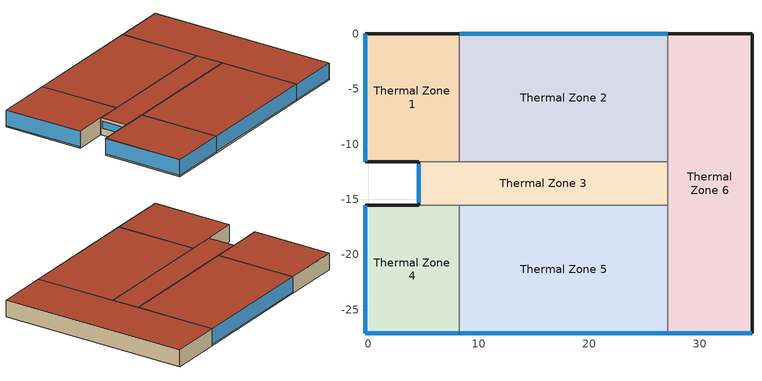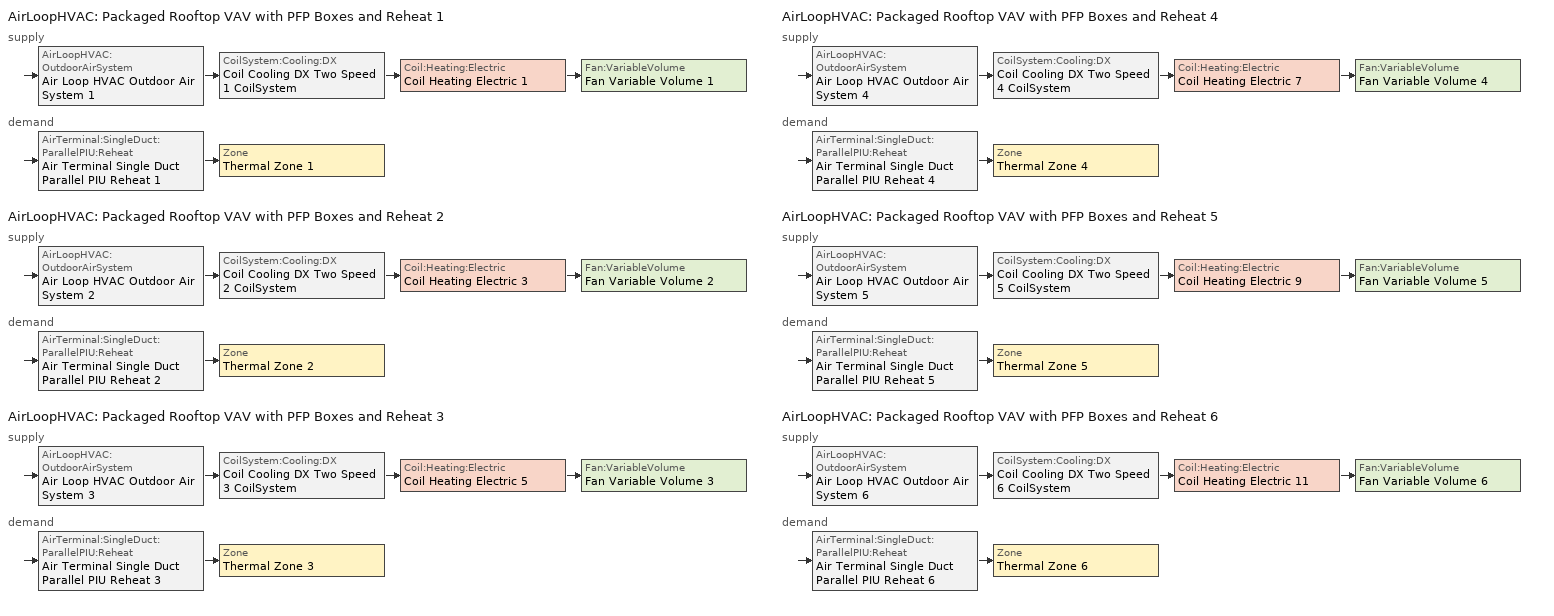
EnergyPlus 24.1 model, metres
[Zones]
Thermal Zone 1
 floor ground (ExtSlabCarpet 4in ClimateZone 1-8): 8.23,0 8.23,-11.58 4.57,-11.58 -0.3,-11.58 -0.3,0 z0
 wall outside (ASHRAE 189.1-2009 ExtWall Mass ClimateZone 3): 8.23,0 -0.3,0 -0.3,-11.58 4.57,-11.58 z0:2.44
 wall to Thermal Zone 2 (AirWall): 8.23,-11.58 8.23,0 z0:2.44
 wall to Thermal Zone 3 (AirWall): 4.57,-11.58 8.23,-11.58 z0:2.44
 window (Interior Window): -0.3,-0.03 -0.3,-11.56 z0.21:2.41
 roof outside (ASHRAE 189.1-2009 ExtRoof IEAD ClimateZone 2-5): -0.3,0 -0.3,-11.58 4.57,-11.58 8.23,-11.58 8.23,0 z2.44
Thermal Zone 2
 floor ground (ExtSlabCarpet 4in ClimateZone 1-8): 27.13,0 27.13,-11.58 8.23,-11.58 8.23,0 z0
 wall outside (ASHRAE 189.1-2009 ExtWall Mass ClimateZone 3): 27.13,0 8.23,0 z0:2.44
 wall to Thermal Zone 6 (AirWall): 27.13,-11.58 27.13,0 z0:2.44
 wall to Thermal Zone 3 (AirWall): 8.23,-11.58 27.13,-11.58 z0:2.44
 window (Interior Window): 27.1,0 8.26,0 z0.21:2.41
 roof outside (ASHRAE 189.1-2009 ExtRoof IEAD ClimateZone 2-5): 8.23,0 8.23,-11.58 27.13,-11.58 27.13,0 z2.44
Thermal Zone 3
 floor ground (ExtSlabCarpet 4in ClimateZone 1-8): 8.23,-15.54 4.57,-15.54 4.57,-11.58 8.23,-11.58 27.13,-11.58 27.13,-15.54 z0
 wall outside (ASHRAE 189.1-2009 ExtWall Mass ClimateZone 3): 4.57,-11.58 4.57,-15.54 z0:2.44
 wall to Thermal Zone 4 (AirWall): 4.57,-15.54 8.23,-15.54 z0:2.44
 wall to Thermal Zone 6 (AirWall): 27.13,-15.54 27.13,-11.58 z0:2.44
 wall to Thermal Zone 5 (AirWall): 8.23,-15.54 27.13,-15.54 z0:2.44
 window (Interior Window): 4.57,-11.83 4.57,-15.29 z1:2
 roof outside (ASHRAE 189.1-2009 ExtRoof IEAD ClimateZone 2-5): 27.13,-15.54 27.13,-11.58 8.23,-11.58 4.57,-11.58 4.57,-15.54 8.23,-15.54 z2.44
Thermal Zone 4
 floor ground (ExtSlabCarpet 4in ClimateZone 1-8): -0.3,-27.13 -0.3,-15.54 4.57,-15.54 8.23,-15.54 8.23,-27.13 z0
 wall outside (ASHRAE 189.1-2009 ExtWall Mass ClimateZone 3): 4.57,-15.54 -0.3,-15.54 -0.3,-27.13 8.23,-27.13 z0:2.44
 wall to Thermal Zone 5 (AirWall): 8.23,-27.13 8.23,-15.54 z0:2.44
 window (Interior Window): -0.3,-15.57 -0.3,-27.1 / -0.28,-27.13 8.2,-27.13 z0.21:2.41
 roof outside (ASHRAE 189.1-2009 ExtRoof IEAD ClimateZone 2-5): 8.23,-27.13 8.23,-15.54 4.57,-15.54 -0.3,-15.54 -0.3,-27.13 z2.44
Thermal Zone 5
 floor ground (ExtSlabCarpet 4in ClimateZone 1-8): 8.23,-27.13 8.23,-15.54 27.13,-15.54 27.13,-27.13 z0
 wall outside (ASHRAE 189.1-2009 ExtWall Mass ClimateZone 3): 8.23,-27.13 27.13,-27.13 z0:2.44
 wall to Thermal Zone 6 (AirWall): 27.13,-27.13 27.13,-15.54 z0:2.44
 window (Interior Window): 8.26,-27.13 27.1,-27.13 z0.21:2.41
 roof outside (ASHRAE 189.1-2009 ExtRoof IEAD ClimateZone 2-5): 27.13,-27.13 27.13,-15.54 8.23,-15.54 8.23,-27.13 z2.44
Thermal Zone 6
 floor ground (ExtSlabCarpet 4in ClimateZone 1-8): 27.13,-27.13 27.13,-15.54 27.13,-11.58 27.13,0 34.75,0 34.75,-27.13 z0
 wall outside (ASHRAE 189.1-2009 ExtWall Mass ClimateZone 3): 27.13,-27.13 34.75,-27.13 34.75,0 27.13,0 z0:2.44
 window (Interior Window): 27.15,-27.13 34.72,-27.13 z0.2:2.41
 roof outside (ASHRAE 189.1-2009 ExtRoof IEAD ClimateZone 2-5): 34.75,-27.13 34.75,0 27.13,0 27.13,-11.58 27.13,-15.54 27.13,-27.13 z2.44
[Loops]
AirLoopHVAC 'Packaged Rooftop VAV with PFP Boxes and Reheat 1'
 supply: AirLoopHVAC:OutdoorAirSystem 'Air Loop HVAC Outdoor Air System 1' > CoilSystem:Cooling:DX 'Coil Cooling DX Two Speed 1 CoilSystem' > Coil:Heating:Electric 'Coil Heating Electric 1' > Fan:VariableVolume 'Fan Variable Volume 1'
 demand: AirTerminal:SingleDuct:ParallelPIU:Reheat 'Air Terminal Single Duct Parallel PIU Reheat 1' > Zone 'Thermal Zone 1'
AirLoopHVAC 'Packaged Rooftop VAV with PFP Boxes and Reheat 2'
 supply: AirLoopHVAC:OutdoorAirSystem 'Air Loop HVAC Outdoor Air System 2' > CoilSystem:Cooling:DX 'Coil Cooling DX Two Speed 2 CoilSystem' > Coil:Heating:Electric 'Coil Heating Electric 3' > Fan:VariableVolume 'Fan Variable Volume 2'
 demand: AirTerminal:SingleDuct:ParallelPIU:Reheat 'Air Terminal Single Duct Parallel PIU Reheat 2' > Zone 'Thermal Zone 2'
AirLoopHVAC 'Packaged Rooftop VAV with PFP Boxes and Reheat 3'
 supply: AirLoopHVAC:OutdoorAirSystem 'Air Loop HVAC Outdoor Air System 3' > CoilSystem:Cooling:DX 'Coil Cooling DX Two Speed 3 CoilSystem' > Coil:Heating:Electric 'Coil Heating Electric 5' > Fan:VariableVolume 'Fan Variable Volume 3'
 demand: AirTerminal:SingleDuct:ParallelPIU:Reheat 'Air Terminal Single Duct Parallel PIU Reheat 3' > Zone 'Thermal Zone 3'
AirLoopHVAC 'Packaged Rooftop VAV with PFP Boxes and Reheat 4'
 supply: AirLoopHVAC:OutdoorAirSystem 'Air Loop HVAC Outdoor Air System 4' > CoilSystem:Cooling:DX 'Coil Cooling DX Two Speed 4 CoilSystem' > Coil:Heating:Electric 'Coil Heating Electric 7' > Fan:VariableVolume 'Fan Variable Volume 4'
 demand: AirTerminal:SingleDuct:ParallelPIU:Reheat 'Air Terminal Single Duct Parallel PIU Reheat 4' > Zone 'Thermal Zone 4'
AirLoopHVAC 'Packaged Rooftop VAV with PFP Boxes and Reheat 5'
 supply: AirLoopHVAC:OutdoorAirSystem 'Air Loop HVAC Outdoor Air System 5' > CoilSystem:Cooling:DX 'Coil Cooling DX Two Speed 5 CoilSystem' > Coil:Heating:Electric 'Coil Heating Electric 9' > Fan:VariableVolume 'Fan Variable Volume 5'
 demand: AirTerminal:SingleDuct:ParallelPIU:Reheat 'Air Terminal Single Duct Parallel PIU Reheat 5' > Zone 'Thermal Zone 5'
AirLoopHVAC 'Packaged Rooftop VAV with PFP Boxes and Reheat 6'
 supply: AirLoopHVAC:OutdoorAirSystem 'Air Loop HVAC Outdoor Air System 6' > CoilSystem:Cooling:DX 'Coil Cooling DX Two Speed 6 CoilSystem' > Coil:Heating:Electric 'Coil Heating Electric 11' > Fan:VariableVolume 'Fan Variable Volume 6'
 demand: AirTerminal:SingleDuct:ParallelPIU:Reheat 'Air Terminal Single Duct Parallel PIU Reheat 6' > Zone 'Thermal Zone 6'
[Building]
Building 1: North Axis {deg}=71.5; Terrain=City; Loads Convergence Tolerance Value {W}=0.04; Temperature Convergence Tolerance Value {deltaC}=0.4
[Site:Location]
Guangzhou: Latitude {deg}=23.17; Longitude {deg}=113.33; Time Zone {hr}=8; Elevation {m}=41
[SizingPeriod:DesignDay]
Guangzhou Ann Clg .4% Condns DB=>MWB: Month=7; Day of Month=21; Day Type=SummerDesignDay; Maximum Dry-Bulb Temperature {C}=35; Daily Dry-Bulb Temperature Range {deltaC}=6.9; Dry-Bulb Temperature Range Modifier Type=DefaultMultipliers; Humidity Condition Type=Wetbulb; Wetbulb or DewPoint at Maximum Dry-Bulb {C}=26.3; Barometric Pressure {Pa}=100833; Wind Speed {m/s}=2.4; Wind Direction {deg}=160; Rain Indicator=No; Snow Indicator=No; Daylight Saving Time Indicator=No; Solar Model Indicator=ASHRAETau; ASHRAE Clear Sky Optical Depth for Beam Irradiance (taub)=0.839; ASHRAE Clear Sky Optical Depth for Diffuse Irradiance (taud)=1.345; Begin Environment Reset Mode=FullResetAtBeginEnvironment
[Material] Thermal Absorptance=0.9
Name | Roughness | Thickness {m} | Conductivity {W/m-K} | Density {kg/m3} | Specific Heat {J/kg-K} | Solar Absorptance | Visible Absorptance
1/2IN Gypsum | Smooth | 0.0127 | 0.16 | 784.9 | 830 | 0.4 | 0.4
1IN Stucco | Smooth | 0.0253 | 0.6918 | 1858 | 837 | 0.92 | 0.92
8IN Concrete HW | MediumRough | 0.2033 | 1.7296 | 2243 | 837 | 0.65 | 0.65
MAT-CC05 4 HW CONCRETE | Rough | 0.1016 | 1.311 | 2240 | 836.8 | 0.85 | 0.85
Metal Decking | MediumSmooth | 0.0015 | 45.006 | 7680 | 418.4 | 0.6 | 0.6
Roof Insulation [21] | MediumRough | 0.2105 | 0.049 | 265 | 836.8 | 0.7 | 0.7
Roof Membrane | VeryRough | 0.0095 | 0.16 | 1121.29 | 1460 | 0.7 | 0.7
Wall Insulation [36] | MediumRough | 0.0566 | 0.0432 | 91 | 837 | 0.5 | 0.5
[Material:NoMass]
CP02 CARPET PAD: Roughness=Smooth; Thermal Resistance {m2-K/W}=0.1; Thermal Absorptance=0.9; Solar Absorptance=0.8; Visible Absorptance=0.8
[WindowMaterial:Glazing]
Clear 3mm: Optical Data Type=SpectralAverage; Thickness {m}=0.003; Solar Transmittance at Normal Incidence=0.837; Front Side Solar Reflectance at Normal Incidence=0.075; Back Side Solar Reflectance at Normal Incidence=0; Visible Transmittance at Normal Incidence=0.898; Front Side Visible Reflectance at Normal Incidence=0.081; Back Side Visible Reflectance at Normal Incidence=0; Infrared Transmittance at Normal Incidence=0; Front Side Infrared Hemispherical Emissivity=0.84; Back Side Infrared Hemispherical Emissivity=0.84; Conductivity {W/m-K}=0.9; Dirt Correction Factor for Solar and Visible Transmittance=1; Solar Diffusing=No
[Construction]
ASHRAE 189.1-2009 ExtRoof IEAD ClimateZone 2-5: Roof Membrane, Roof Insulation [21], Metal Decking
ASHRAE 189.1-2009 ExtWall Mass ClimateZone 3: 1IN Stucco, 8IN Concrete HW, Wall Insulation [36], 1/2IN Gypsum
ExtSlabCarpet 4in ClimateZone 1-8: MAT-CC05 4 HW CONCRETE, CP02 CARPET PAD
Interior Window: Clear 3mm
[Construction:AirBoundary]
AirWall: None, 0
[Space] Space Type=189.1-2009 - Office - OpenOffice - CZ1-3
Name | Zone
2001 | Thermal Zone 1
2002 | Thermal Zone 2
2003 | Thermal Zone 3
2004 | Thermal Zone 4
2005 | Thermal Zone 5
2006 | Thermal Zone 6
[SpaceList]
189.1-2009 - Office - OpenOffice - CZ1-3: 2002, 2001, 2005, 2003, 2004, 2006
[Zone] Multiplier=1; Part of Total Floor Area=Yes
Thermal Zone 1; Thermal Zone 2; Thermal Zone 3; Thermal Zone 4; Thermal Zone 5; Thermal Zone 6
[People]
189.1-2009 - Office - OpenOffice - CZ1-3 People: Zone or ZoneList or Space or SpaceList=189.1-2009 - Office - OpenOffice - CZ1-3; Number of People Schedule=Office Work Occ; Number of People Calculation Method=People/Area; People per Floor Area {person/m2}=0.056511; Fraction Radiant=0.3; Activity Level Schedule=Office Activity; Enable ASHRAE 55 Comfort Warnings=No
[Lights]
189.1-2009 - Office - OpenOffice - CZ1-3 Lights: Zone or ZoneList or Space or SpaceList=189.1-2009 - Office - OpenOffice - CZ1-3; Schedule=Office Bldg Light; Design Level Calculation Method=Watts/Area; Watts per Floor Area {W/m2}=10.6563
[ElectricEquipment]
189.1-2009 - Office - OpenOffice - CZ1-3 Electric Equipment: Zone or ZoneList or Space or SpaceList=189.1-2009 - Office - OpenOffice - CZ1-3; Schedule=Office Bldg Equip; Design Level Calculation Method=Watts/Area; Watts per Floor Area {W/m2}=7.64238
[ZoneInfiltration:DesignFlowRate]
189.1-2009 - Office - OpenOffice - CZ1-3 Infiltration: Zone or ZoneList or Space or SpaceList=189.1-2009 - Office - OpenOffice - CZ1-3; Schedule=Infiltration Off; Design Flow Rate Calculation Method=Flow/ExteriorArea; Flow Rate per Exterior Surface Area {m3/s-m2}=0.00030226
[DesignSpecification:OutdoorAir]
189.1-2009 - Office - OpenOffice - CZ1-3 Ventilation: Outdoor Air Method=Sum; Outdoor Air Flow per Person {m3/s-person}=0.00943895; Outdoor Air Flow per Zone Floor Area {m3/s-m2}=0; Outdoor Air Flow per Zone {m3/s}=0; Outdoor Air Flow Air Changes per Hour {1/hr}=0
[DesignSpecification:OutdoorAir:SpaceList] Space 1 Design Specification Outdoor Air Object=189.1-2009 - Office - OpenOffice - CZ1-3 Ventilation
Name | Space 1
Thermal Zone 1 DSOA Space List | 2001
Thermal Zone 2 DSOA Space List | 2002
Thermal Zone 3 DSOA Space List | 2003
Thermal Zone 4 DSOA Space List | 2004
Thermal Zone 5 DSOA Space List | 2005
Thermal Zone 6 DSOA Space List | 2006
[Sizing:Zone] Zone Cooling Design Supply Air Temperature Input Method=SupplyAirTemperature; Zone Cooling Design Supply Air Temperature {C}=14; Zone Cooling Design Supply Air Temperature Difference {deltaC}=11.11; Zone Heating Design Supply Air Temperature Input Method=SupplyAirTemperature; Zone Heating Design Supply Air Temperature {C}=40; Zone Heating Design Supply Air Temperature Difference {deltaC}=11.11; Zone Cooling Design Supply Air Humidity Ratio {kgWater/kgDryAir}=0.0085; Zone Heating Design Supply Air Humidity Ratio {kgWater/kgDryAir}=0.008; Cooling Design Air Flow Method=DesignDay; Cooling Design Air Flow Rate {m3/s}=0; Cooling Minimum Air Flow per Zone Floor Area {m3/s-m2}=0.000762; Cooling Minimum Air Flow {m3/s}=0; Cooling Minimum Air Flow Fraction=0; Heating Design Air Flow Method=DesignDay; Heating Design Air Flow Rate {m3/s}=0; Heating Maximum Air Flow per Zone Floor Area {m3/s-m2}=0.002032; Heating Maximum Air Flow {m3/s}=0.141576; Heating Maximum Air Flow Fraction=0.3; Account for Dedicated Outdoor Air System=No; Zone Load Sizing Method=Sensible Load Only No Latent Load; Zone Latent Cooling Design Supply Air Humidity Ratio Input Method=HumidityRatioDifference; Zone Cooling Design Supply Air Humidity Ratio Difference {kgWater/kgDryAir}=0.005; Zone Latent Heating Design Supply Air Humidity Ratio Input Method=HumidityRatioDifference; Zone Humidification Design Supply Air Humidity Ratio Difference {kgWater/kgDryAir}=0.005
Name | Design Specification Outdoor Air Object
Thermal Zone 1 | Thermal Zone 1 DSOA Space List
Thermal Zone 2 | Thermal Zone 2 DSOA Space List
Thermal Zone 3 | Thermal Zone 3 DSOA Space List
Thermal Zone 4 | Thermal Zone 4 DSOA Space List
Thermal Zone 5 | Thermal Zone 5 DSOA Space List
Thermal Zone 6 | Thermal Zone 6 DSOA Space List
[Sizing:System] Type of Load to Size On=Sensible; Design Outdoor Air Flow Rate {m3/s}=Autosize; Central Heating Maximum System Air Flow Ratio=0.3; Preheat Design Temperature {C}=7; Preheat Design Humidity Ratio {kgWater/kgDryAir}=0.008; Precool Design Temperature {C}=12.8; Precool Design Humidity Ratio {kgWater/kgDryAir}=0.008; Central Cooling Design Supply Air Temperature {C}=12.8; Central Heating Design Supply Air Temperature {C}=16.7; Type of Zone Sum to Use=NonCoincident; 100% Outdoor Air in Cooling=Yes; 100% Outdoor Air in Heating=Yes; Central Cooling Design Supply Air Humidity Ratio {kgWater/kgDryAir}=0.0085; Central Heating Design Supply Air Humidity Ratio {kgWater/kgDryAir}=0.008; Cooling Supply Air Flow Rate Method=DesignDay; Cooling Supply Air Flow Rate {m3/s}=0; Cooling Supply Air Flow Rate Per Floor Area {m3/s-m2}=0.00996765; Cooling Fraction of Autosized Cooling Supply Air Flow Rate=1; Cooling Supply Air Flow Rate Per Unit Cooling Capacity {m3/s-W}=3.94755e-05; Heating Supply Air Flow Rate Method=DesignDay; Heating Supply Air Flow Rate {m3/s}=0; Heating Supply Air Flow Rate Per Floor Area {m3/s-m2}=0.00996765; Heating Fraction of Autosized Heating Supply Air Flow Rate=1; Heating Fraction of Autosized Cooling Supply Air Flow Rate=1; Heating Supply Air Flow Rate Per Unit Heating Capacity {m3/s-W}=3.15882e-05; System Outdoor Air Method=ZoneSum; Zone Maximum Outdoor Air Fraction=1; Cooling Design Capacity Method=CoolingDesignCapacity; Cooling Design Capacity {W}=Autosize; Cooling Design Capacity Per Floor Area {W/m2}=234.7; Fraction of Autosized Cooling Design Capacity=1; Heating Design Capacity Method=HeatingDesignCapacity; Heating Design Capacity {W}=Autosize; Heating Design Capacity Per Floor Area {W/m2}=157; Fraction of Autosized Heating Design Capacity=1; Central Cooling Capacity Control Method=OnOff; Occupant Diversity=Autosize
Packaged Rooftop VAV with PFP Boxes and Reheat 1; Packaged Rooftop VAV with PFP Boxes and Reheat 2; Packaged Rooftop VAV with PFP Boxes and Reheat 3; Packaged Rooftop VAV with PFP Boxes and Reheat 4; Packaged Rooftop VAV with PFP Boxes and Reheat 5; Packaged Rooftop VAV with PFP Boxes and Reheat 6
[ZoneControl:Thermostat] Temperature Difference Between Cutout And Setpoint {deltaC}=0
Name | Zone or ZoneList | Control Type Schedule | Control 1
Thermal Zone 1 Thermostat | Thermal Zone 1 | Thermal Zone 1 Thermostat Schedule | Thermostat Setpoint Dual Setpoint 1
Thermal Zone 2 Thermostat | Thermal Zone 2 | Thermal Zone 2 Thermostat Schedule | Thermostat Setpoint Dual Setpoint 4
Thermal Zone 3 Thermostat | Thermal Zone 3 | Thermal Zone 3 Thermostat Schedule | Thermostat Setpoint Dual Setpoint 3
Thermal Zone 4 Thermostat | Thermal Zone 4 | Thermal Zone 4 Thermostat Schedule | Thermostat Setpoint Dual Setpoint 5
Thermal Zone 5 Thermostat | Thermal Zone 5 | Thermal Zone 5 Thermostat Schedule | Thermostat Setpoint Dual Setpoint 7
Thermal Zone 6 Thermostat | Thermal Zone 6 | Thermal Zone 6 Thermostat Schedule | Thermostat Setpoint Dual Setpoint 2
[ThermostatSetpoint:DualSetpoint] Heating Setpoint Temperature Schedule=HVAC_heat; Cooling Setpoint Temperature Schedule=HVAC_cool
Thermostat Setpoint Dual Setpoint 1; Thermostat Setpoint Dual Setpoint 4; Thermostat Setpoint Dual Setpoint 3; Thermostat Setpoint Dual Setpoint 5; Thermostat Setpoint Dual Setpoint 7; Thermostat Setpoint Dual Setpoint 2
[AirTerminal:SingleDuct:ParallelPIU:Reheat] Availability Schedule=Always On Discrete; Maximum Primary Air Flow Rate {m3/s}=Autosize; Maximum Secondary Air Flow Rate {m3/s}=Autosize; Minimum Primary Air Flow Fraction=Autosize; Fan On Flow Fraction=Autosize; Maximum Hot Water or Steam Flow Rate {m3/s}=Autosize; Minimum Hot Water or Steam Flow Rate {m3/s}=0; Convergence Tolerance=0.001
Name | Fan | Reheat Coil
Air Terminal Single Duct Parallel PIU Reheat 1 | Fan Constant Volume 1 | Coil Heating Electric 2
Air Terminal Single Duct Parallel PIU Reheat 2 | Fan Constant Volume 2 | Coil Heating Electric 4
Air Terminal Single Duct Parallel PIU Reheat 3 | Fan Constant Volume 3 | Coil Heating Electric 6
Air Terminal Single Duct Parallel PIU Reheat 4 | Fan Constant Volume 4 | Coil Heating Electric 8
Air Terminal Single Duct Parallel PIU Reheat 5 | Fan Constant Volume 5 | Coil Heating Electric 10
Air Terminal Single Duct Parallel PIU Reheat 6 | Fan Constant Volume 6 | Coil Heating Electric 12
[Zone equipment]
Thermal Zone 1: Air Terminal Single Duct Parallel PIU Reheat 1
Thermal Zone 2: Air Terminal Single Duct Parallel PIU Reheat 2
Thermal Zone 3: Air Terminal Single Duct Parallel PIU Reheat 3
Thermal Zone 4: Air Terminal Single Duct Parallel PIU Reheat 4
Thermal Zone 5: Air Terminal Single Duct Parallel PIU Reheat 5
Thermal Zone 6: Air Terminal Single Duct Parallel PIU Reheat 6
[Fan:ConstantVolume] Fan Total Efficiency=0.7; Pressure Rise {Pa}=300; Maximum Flow Rate {m3/s}=AutoSize; Motor Efficiency=0.9; Motor In Airstream Fraction=1
Name | Availability Schedule
Fan Constant Volume 1 | Always On Discrete
Fan Constant Volume 2 | Always On Discrete 27
Fan Constant Volume 3 | Always On Discrete 28
Fan Constant Volume 4 | Always On Discrete 29
Fan Constant Volume 5 | Always On Discrete 30
Fan Constant Volume 6 | Always On Discrete 31
[Fan:VariableVolume] Fan Total Efficiency=0.6045; Pressure Rise {Pa}=500; Maximum Flow Rate {m3/s}=AutoSize; Fan Power Minimum Flow Rate Input Method=FixedFlowRate; Fan Power Minimum Flow Fraction=0; Fan Power Minimum Air Flow Rate {m3/s}=0; Motor Efficiency=0.93; Motor In Airstream Fraction=1; Fan Power Coefficient 1=0.0407599; Fan Power Coefficient 2=0.088045; Fan Power Coefficient 3=-0.0729261; Fan Power Coefficient 4=0.94374; Fan Power Coefficient 5=0
Name | Availability Schedule
Fan Variable Volume 1 | Always On Discrete
Fan Variable Volume 2 | Always On Discrete 27
Fan Variable Volume 3 | Always On Discrete 28
Fan Variable Volume 4 | Always On Discrete 29
Fan Variable Volume 5 | Always On Discrete 30
Fan Variable Volume 6 | Always On Discrete 31
[Coil:Cooling:DX:TwoSpeed] Availability Schedule=Always On Discrete; High Speed Gross Rated Total Cooling Capacity {W}=Autosize; High Speed Rated Sensible Heat Ratio=Autosize; High Speed Gross Rated Cooling COP {W/W}=3; High Speed Rated Air Flow Rate {m3/s}=Autosize; Unit Internal Static Air Pressure {Pa}=773.3; Total Cooling Capacity Function of Temperature Curve=Curve Biquadratic 1; Total Cooling Capacity Function of Flow Fraction Curve=Curve Quadratic 1; Energy Input Ratio Function of Temperature Curve=Curve Biquadratic 2; Energy Input Ratio Function of Flow Fraction Curve=Curve Quadratic 2; Part Load Fraction Correlation Curve=Curve Quadratic 3; Low Speed Gross Rated Total Cooling Capacity {W}=Autosize; Low Speed Gross Rated Sensible Heat Ratio=0.69; Low Speed Gross Rated Cooling COP {W/W}=3; Low Speed Rated Air Flow Rate {m3/s}=Autosize; Low Speed Total Cooling Capacity Function of Temperature Curve=Curve Biquadratic 3; Low Speed Energy Input Ratio Function of Temperature Curve=Curve Biquadratic 4; Condenser Type=AirCooled; Minimum Outdoor Dry-Bulb Temperature for Compressor Operation {C}=-25; High Speed Evaporative Condenser Effectiveness=0; High Speed Evaporative Condenser Air Flow Rate {m3/s}=Autosize; High Speed Evaporative Condenser Pump Rated Power Consumption {W}=Autosize; Low Speed Evaporative Condenser Effectiveness=0; Low Speed Evaporative Condenser Air Flow Rate {m3/s}=Autosize; Low Speed Evaporative Condenser Pump Rated Power Consumption {W}=Autosize; Basin Heater Capacity {W/K}=10; Basin Heater Setpoint Temperature {C}=2
Coil Cooling DX Two Speed 1; Coil Cooling DX Two Speed 2; Coil Cooling DX Two Speed 3; Coil Cooling DX Two Speed 4; Coil Cooling DX Two Speed 5; Coil Cooling DX Two Speed 6
[Coil:Heating:Electric] Availability Schedule=Always On Discrete; Efficiency=1; Nominal Capacity {W}=Autosize
Coil Heating Electric 2; Coil Heating Electric 4; Coil Heating Electric 6; Coil Heating Electric 8; Coil Heating Electric 10; Coil Heating Electric 12; Coil Heating Electric 1; Coil Heating Electric 3; Coil Heating Electric 5; Coil Heating Electric 7; Coil Heating Electric 9; Coil Heating Electric 11
[CoilSystem:Cooling:DX] Availability Schedule=Always On Discrete
Name | Cooling Coil
Coil Cooling DX Two Speed 1 CoilSystem | Coil Cooling DX Two Speed 1
Coil Cooling DX Two Speed 2 CoilSystem | Coil Cooling DX Two Speed 2
Coil Cooling DX Two Speed 3 CoilSystem | Coil Cooling DX Two Speed 3
Coil Cooling DX Two Speed 4 CoilSystem | Coil Cooling DX Two Speed 4
Coil Cooling DX Two Speed 5 CoilSystem | Coil Cooling DX Two Speed 5
Coil Cooling DX Two Speed 6 CoilSystem | Coil Cooling DX Two Speed 6
[Controller:OutdoorAir] Minimum Outdoor Air Flow Rate {m3/s}=0; Maximum Outdoor Air Flow Rate {m3/s}=Autosize; Economizer Control Type=NoEconomizer; Economizer Control Action Type=ModulateFlow; Economizer Maximum Limit Dry-Bulb Temperature {C}=28; Economizer Maximum Limit Enthalpy {J/kg}=64000; Economizer Minimum Limit Dry-Bulb Temperature {C}=-100; Lockout Type=NoLockout; Minimum Limit Type=FixedMinimum; High Humidity Control=No; Control High Indoor Humidity Based on Outdoor Humidity Ratio=Yes; Heat Recovery Bypass Control Type=BypassWhenWithinEconomizerLimits
Name | Mechanical Ventilation Controller
Controller Outdoor Air 1 | Controller Mechanical Ventilation 1
Controller Outdoor Air 2 | Controller Mechanical Ventilation 2
Controller Outdoor Air 3 | Controller Mechanical Ventilation 3
Controller Outdoor Air 4 | Controller Mechanical Ventilation 4
Controller Outdoor Air 5 | Controller Mechanical Ventilation 5
Controller Outdoor Air 6 | Controller Mechanical Ventilation 6
[Controller:MechanicalVentilation] Availability Schedule=Always On Discrete; Demand Controlled Ventilation=No; System Outdoor Air Method=ZoneSum; Design Specification Outdoor Air Object Name 1=189.1-2009 - Office - OpenOffice - CZ1-3 Ventilation
Name | Zone or ZoneList 1
Controller Mechanical Ventilation 1 | Thermal Zone 1
Controller Mechanical Ventilation 2 | Thermal Zone 2
Controller Mechanical Ventilation 3 | Thermal Zone 3
Controller Mechanical Ventilation 4 | Thermal Zone 4
Controller Mechanical Ventilation 5 | Thermal Zone 5
Controller Mechanical Ventilation 6 | Thermal Zone 6
[AirLoopHVAC] Design Supply Air Flow Rate {m3/s}=AutoSize; Design Return Air Flow Fraction of Supply Air Flow=1
Packaged Rooftop VAV with PFP Boxes and Reheat 1; Packaged Rooftop VAV with PFP Boxes and Reheat 2; Packaged Rooftop VAV with PFP Boxes and Reheat 3; Packaged Rooftop VAV with PFP Boxes and Reheat 4; Packaged Rooftop VAV with PFP Boxes and Reheat 5; Packaged Rooftop VAV with PFP Boxes and Reheat 6
[AvailabilityManager:Scheduled]
Name | Schedule
Packaged Rooftop VAV with PFP Boxes and Reheat 1 Availability Manager; Air Loop HVAC Outdoor Air System 1 Availability Manager; Air Loop HVAC Outdoor Air System 2 Availability Manager; Air Loop HVAC Outdoor Air System 3 Availability Manager; Air Loop HVAC Outdoor Air System 4 Availability Manager; Air Loop HVAC Outdoor Air System 5 Availability Manager; Air Loop HVAC Outdoor Air System 6 Availability Manager | Always On Discrete
Packaged Rooftop VAV with PFP Boxes and Reheat 2 Availability Manager | Always On Discrete 27
Packaged Rooftop VAV with PFP Boxes and Reheat 3 Availability Manager | Always On Discrete 28
Packaged Rooftop VAV with PFP Boxes and Reheat 4 Availability Manager | Always On Discrete 29
Packaged Rooftop VAV with PFP Boxes and Reheat 5 Availability Manager | Always On Discrete 30
Packaged Rooftop VAV with PFP Boxes and Reheat 6 Availability Manager | Always On Discrete 31
[SetpointManager:Scheduled] Control Variable=Temperature; Schedule=Deck_Temperature 10
Setpoint Manager Scheduled 1; Setpoint Manager Scheduled 2; Setpoint Manager Scheduled 3; Setpoint Manager Scheduled 4; Setpoint Manager Scheduled 5; Setpoint Manager Scheduled 6
[SetpointManager:MixedAir] Control Variable=Temperature
Node 15 OS Default SPM; Node 16 OS Default SPM; Node 17 OS Default SPM; Node 28 OS Default SPM; Node 29 OS Default SPM; Node 30 OS Default SPM; Node 41 OS Default SPM; Node 42 OS Default SPM; Node 43 OS Default SPM; Node 54 OS Default SPM; Node 55 OS Default SPM; Node 56 OS Default SPM; Node 67 OS Default SPM; Node 68 OS Default SPM; Node 69 OS Default SPM; Node 80 OS Default SPM; Node 81 OS Default SPM; Node 82 OS Default SPM
[Schedule:Day:Interval]
Office Bldg Light Rule 1 Day Schedule: No, 24:00, 0.05
Office Bldg Light Default Schedule: No, 05:00, 0.05, 07:00, 0.1, 08:00, 0.3, 17:00, 0.9, 18:00, 0.7, 20:00, 0.5, 22:00, 0.3, 23:00, 0.1, 24:00, 0.05
Office Bldg Light Rule 2 Day Schedule: No, 06:00, 0.05, 08:00, 0.1, 14:00, 0.5, 17:00, 0.15, 24:00, 0.05
Office Bldg Light Summer Design Day; Office Bldg Equip Summer Design Day: No, 24:00, 1
Office Bldg Light Winter Design Day; Office Bldg Occ Rule 1 Day Schedule; Office Bldg Occ Winter Design Day; Office Bldg Equip Winter Design Day; Schedule Day 8: No, 24:00, 0
Office Bldg Occ Default Schedule: No, 06:00, 0, 07:00, 0.1, 08:00, 0.2, 12:00, 0.85, 13:00, 0.5, 17:00, 0.85, 18:00, 0.7, 20:00, 0.4, 22:00, 0.1, 24:00, 0.05
Office Bldg Occ Rule 2 Day Schedule: No, 06:00, 0, 08:00, 0.1, 14:00, 0.4, 17:00, 0.1, 24:00, 0
Office Bldg Occ Summer Design Day: No, 06:00, 0, 22:00, 1, 24:00, 0.05
Office Activity Default Schedule; Office Activity Summer Design Day; Office Activity Winter Design Day: No, 24:00, 132
Office Bldg Equip Rule 1 Day Schedule: No, 24:00, 0.3
Office Bldg Equip Default Schedule: No, 08:00, 0.4, 12:00, 0.9, 13:00, 0.8, 17:00, 0.9, 18:00, 0.8, 20:00, 0.6, 22:00, 0.5, 24:00, 0.4
Office Bldg Equip Rule 2 Day Schedule: No, 06:00, 0.3, 08:00, 0.4, 14:00, 0.5, 17:00, 0.35, 24:00, 0.3
Schedule Day 4: No, 24:00, 18
Schedule Day 3: No, 06:00, 20, 19:00, 22, 24:00, 20
Schedule Day 2: No, 24:00, 28
Schedule Day 1: No, 06:00, 26, 19:00, 24, 24:00, 26
Deck_Temperature_Default 10; Deck_Temperature_Summer_Design_Day 10; Deck_Temperature_Winter_Design_Day 10: No, 24:00, 12.8
[Schedule:Week:Daily]
Office Bldg Light Week Rule - Jan1-Dec31: Office Bldg Light Rule 1 Day Schedule, Office Bldg Light Default Schedule, Office Bldg Light Default Schedule, Office Bldg Light Default Schedule, Office Bldg Light Default Schedule, Office Bldg Light Default Schedule, Office Bldg Light Rule 2 Day Schedule, Office Bldg Light Default Schedule, Office Bldg Light Summer Design Day, Office Bldg Light Winter Design Day, Office Bldg Light Default Schedule, Office Bldg Light Default Schedule
Office Work Occ Week Rule - Jan1-Dec31: Office Bldg Occ Rule 1 Day Schedule, Office Bldg Occ Default Schedule, Office Bldg Occ Default Schedule, Office Bldg Occ Default Schedule, Office Bldg Occ Default Schedule, Office Bldg Occ Default Schedule, Office Bldg Occ Rule 2 Day Schedule, Office Bldg Occ Default Schedule, Office Bldg Occ Summer Design Day, Office Bldg Occ Winter Design Day, Office Bldg Occ Default Schedule, Office Bldg Occ Default Schedule
Office Activity Week Rule - Jan1-Dec31: Office Activity Default Schedule, Office Activity Default Schedule, Office Activity Default Schedule, Office Activity Default Schedule, Office Activity Default Schedule, Office Activity Default Schedule, Office Activity Default Schedule, Office Activity Default Schedule, Office Activity Summer Design Day, Office Activity Winter Design Day, Office Activity Default Schedule, Office Activity Default Schedule
Office Bldg Equip Week Rule - Jan1-Dec31: Office Bldg Equip Rule 1 Day Schedule, Office Bldg Equip Default Schedule, Office Bldg Equip Default Schedule, Office Bldg Equip Default Schedule, Office Bldg Equip Default Schedule, Office Bldg Equip Default Schedule, Office Bldg Equip Rule 2 Day Schedule, Office Bldg Equip Default Schedule, Office Bldg Equip Summer Design Day, Office Bldg Equip Winter Design Day, Office Bldg Equip Default Schedule, Office Bldg Equip Default Schedule
HVAC_heat Week Rule - Jan1-Dec31: Schedule Day 4, Schedule Day 3, Schedule Day 3, Schedule Day 3, Schedule Day 3, Schedule Day 3, Schedule Day 4, Schedule Day 3, Schedule Day 3, Schedule Day 3, Schedule Day 3, Schedule Day 3
HVAC_cool Week Rule - Jan1-Dec31: Schedule Day 2, Schedule Day 1, Schedule Day 1, Schedule Day 1, Schedule Day 1, Schedule Day 1, Schedule Day 2, Schedule Day 1, Schedule Day 1, Schedule Day 1, Schedule Day 1, Schedule Day 1
Deck_Temperature 10 Week Rule - Jan1-Dec31: Deck_Temperature_Default 10, Deck_Temperature_Default 10, Deck_Temperature_Default 10, Deck_Temperature_Default 10, Deck_Temperature_Default 10, Deck_Temperature_Default 10, Deck_Temperature_Default 10, Deck_Temperature_Default 10, Deck_Temperature_Summer_Design_Day 10, Deck_Temperature_Winter_Design_Day 10, Deck_Temperature_Default 10, Deck_Temperature_Default 10
Infiltration Off Week Rule - Jan1-Dec31: Schedule Day 8, Schedule Day 8, Schedule Day 8, Schedule Day 8, Schedule Day 8, Schedule Day 8, Schedule Day 8, Schedule Day 8, Schedule Day 8, Schedule Day 8, Schedule Day 8, Schedule Day 8
[Schedule:Year]
Office Bldg Light: Office Bldg Light Week Rule - Jan1-Dec31, 1, 1, 12, 31
Office Work Occ: Office Work Occ Week Rule - Jan1-Dec31, 1, 1, 12, 31
Office Activity: Office Activity Week Rule - Jan1-Dec31, 1, 1, 12, 31
Office Bldg Equip: Office Bldg Equip Week Rule - Jan1-Dec31, 1, 1, 12, 31
HVAC_heat: HVAC_heat Week Rule - Jan1-Dec31, 1, 1, 12, 31
HVAC_cool: HVAC_cool Week Rule - Jan1-Dec31, 1, 1, 12, 31
Deck_Temperature 10: Deck_Temperature 10 Week Rule - Jan1-Dec31, 1, 1, 12, 31
Infiltration Off: Infiltration Off Week Rule - Jan1-Dec31, 1, 1, 12, 31
[Schedule:Compact]
Thermal Zone 1 Thermostat Schedule; Thermal Zone 2 Thermostat Schedule; Thermal Zone 3 Thermostat Schedule; Thermal Zone 4 Thermostat Schedule; Thermal Zone 5 Thermostat Schedule; Thermal Zone 6 Thermostat Schedule: Through: 12/31, For: AllDays, Until: 24:00, 4
[Schedule:Constant] Hourly Value=1
Always On Discrete; Always On Discrete 27; Always On Discrete 28; Always On Discrete 29; Always On Discrete 30; Always On Discrete 31
[Curve:Quadratic]
Name | Coefficient1 Constant | Coefficient2 x | Coefficient3 x**2 | Minimum Value of x | Maximum Value of x
Curve Quadratic 1 | 0.77136 | 0.34053 | -0.11088 | 0.75918 | 1.13877
Curve Quadratic 2 | 1.2055 | -0.32953 | 0.12308 | 0.75918 | 1.13877
Curve Quadratic 3 | 0.771 | 0.229 | 0 | 0 | 1
[Curve:Biquadratic] Minimum Value of x=17; Maximum Value of x=22; Minimum Value of y=13; Maximum Value of y=46
Name | Coefficient1 Constant | Coefficient2 x | Coefficient3 x**2 | Coefficient4 y | Coefficient5 y**2 | Coefficient6 x*y
Curve Biquadratic 1; Curve Biquadratic 3 | 0.42415 | 0.04426 | -0.00042 | 0.00333 | -8e-05 | -0.00021
Curve Biquadratic 2; Curve Biquadratic 4 | 1.23649 | -0.02431 | 0.00057 | -0.01434 | 0.00063 | -0.00038
